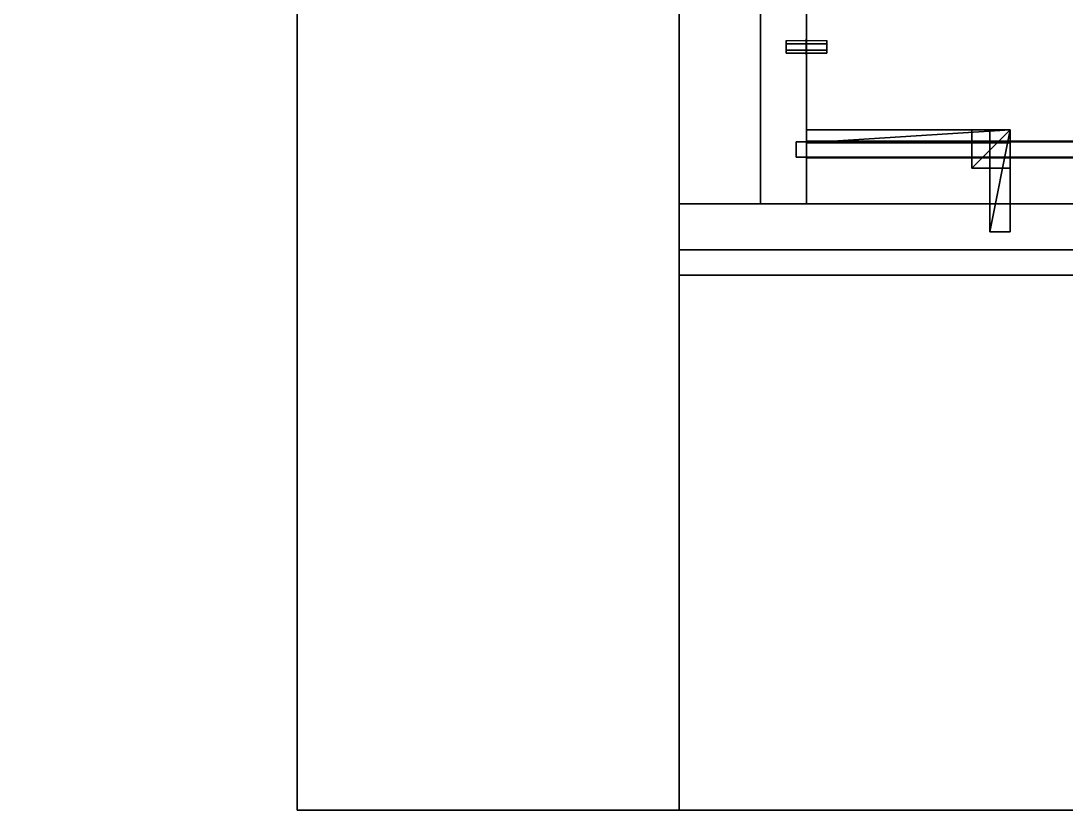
# Model space of a CAD drawing. Extents: x 0 to 6014, y -2453 to 0.
# Drawn here: x 1998.5 to 2409, y -2453 to -2143.2 of the extents above; entities that cross this region are included whole.
import ezdxf

# ---------------------------------------------------------------- set-up
doc = ezdxf.new("R2010")
doc.units = 0
for name, color, linetype in [('LAYER0', 7, 'CONTINUOUS'), ('LAYER1', 7, 'CONTINUOUS'), ('LAYER692', 7, 'CONTINUOUS'), ('LAYER699', 45, 'CONTINUOUS'), ('LAYER777', 2, 'CONTINUOUS'), ('LAYER778', 7, 'CONTINUOUS'), ('LAYER779', 253, 'CONTINUOUS'), ('LAYER780', 253, 'CONTINUOUS'), ('LAYER781', 253, 'CONTINUOUS'), ('LAYER782', 253, 'CONTINUOUS'), ('LAYER783', 253, 'CONTINUOUS'), ('LAYER784', 253, 'CONTINUOUS'), ('LAYER785', 7, 'CONTINUOUS'), ('LAYER795', 7, 'CONTINUOUS'), ('LAYER796', 7, 'CONTINUOUS'), ('LAYER798', 7, 'CONTINUOUS'), ('LAYER799', 7, 'CONTINUOUS'), ('LAYER803', 254, 'CONTINUOUS')]:
    doc.layers.add(name, color=color, linetype=linetype)

msp = doc.modelspace()

# ---------------------------------------------------------------- linework, layer by layer
at = {"layer": 'LAYER0'}
for points, invisible_edges in [([(2107, -1840), (4585, 0), (2107, -2453), (2107, -1840)], 3), ([(2107, -2453), (4585, 0), (4585, -640), (2107, -2453)], 5), ([(2107, -2453), (4585, -640), (6013.69, -2453), (2107, -2453)], 3), ([(2107, -1840, 5), (6013.69, -2453, 5), (4585, -640, 5), (2107, -1840, 5)], 7), ([(2107, -1840, 5), (2107, -2453), (2107, -2453, 5), (2107, -1840, 5)], 1), ([(2107, -2453), (2107, -1840, 5), (2107, -1840), (2107, -2453)], 1), ([(6013.69, -2453, 5), (2107, -1840, 5), (2107, -2453, 5), (6013.69, -2453, 5)], 1), ([(6013.69, -2453, 5), (2107, -2453), (6013.69, -2453), (6013.69, -2453, 5)], 1), ([(2107, -2453), (6013.69, -2453, 5), (2107, -2453, 5), (2107, -2453)], 1)]:
    msp.add_3dface(points, dxfattribs=dict(at, invisible_edges=invisible_edges))
at = {"layer": 'LAYER1'}
for points, invisible_edges in [([(2107, -1840, 5), (2257, -1690, 5), (2107, -2453, 5), (2107, -1840, 5)], 3), ([(2107, -2453, 5), (2257, -1690, 5), (2257, -2453, 5), (2107, -2453, 5)], 1), ([(2257, -1690, 5), (2257, -2453, 2334), (2257, -2453, 5), (2257, -1690, 5)], 1), ([(2257, -2453, 2334), (2257, -1690, 5), (2257, -1690, 2334), (2257, -2453, 2334)], 1), ([(2107, -1840, 2334), (2107, -2453, 5), (2107, -2453, 2334), (2107, -1840, 2334)], 1), ([(2107, -2453, 5), (2107, -1840, 2334), (2107, -1840, 5), (2107, -2453, 5)], 1), ([(2257, -2453, 2334), (2107, -2453, 5), (2257, -2453, 5), (2257, -2453, 2334)], 1), ([(2107, -2453, 5), (2257, -2453, 2334), (2107, -2453, 2334), (2107, -2453, 5)], 1)]:
    msp.add_3dface(points, dxfattribs=dict(at, invisible_edges=invisible_edges))
at = {"layer": 'LAYER692', "invisible_edges": 1}
for points in [[(3677, -1693, 942), (2257, -2243, 942), (2257, -1693, 942), (3677, -1693, 942)], [(2257, -2243, 942), (3677, -1693, 942), (3677, -2243, 942), (2257, -2243, 942)], [(2257, -1693, 962), (2257, -2243, 942), (2257, -2243, 962), (2257, -1693, 962)], [(2257, -2243, 942), (2257, -1693, 962), (2257, -1693, 942), (2257, -2243, 942)], [(3677, -2243, 962), (2257, -1693, 962), (2257, -2243, 962), (3677, -2243, 962)], [(2257, -1693, 962), (3677, -2243, 962), (3677, -1693, 962), (2257, -1693, 962)], [(3677, -2243, 962), (2257, -2243, 942), (3677, -2243, 942), (3677, -2243, 962)], [(2257, -2243, 942), (3677, -2243, 962), (2257, -2243, 962), (2257, -2243, 942)]]:
    msp.add_3dface(points, dxfattribs=at)
at = {"layer": 'LAYER699', "invisible_edges": 1}
for points in [[(2257, -2215, 942), (3657, -2215, 5), (2257, -2215, 5), (2257, -2215, 942)], [(3657, -2215, 5), (2257, -2215, 942), (3657, -2215, 942), (3657, -2215, 5)], [(2257, -2233, 5), (3657, -2215, 5), (3657, -2233, 5), (2257, -2233, 5)], [(3657, -2215, 5), (2257, -2233, 5), (2257, -2215, 5), (3657, -2215, 5)], [(2257, -2215, 942), (3657, -2233, 942), (3657, -2215, 942), (2257, -2215, 942)], [(3657, -2233, 942), (2257, -2215, 942), (2257, -2233, 942), (3657, -2233, 942)], [(2257, -2233, 5), (2257, -2215, 942), (2257, -2215, 5), (2257, -2233, 5)], [(2257, -2215, 942), (2257, -2233, 5), (2257, -2233, 942), (2257, -2215, 942)], [(3657, -2233, 942), (2257, -2233, 5), (3657, -2233, 5), (3657, -2233, 942)], [(2257, -2233, 5), (3657, -2233, 942), (2257, -2233, 942), (2257, -2233, 5)]]:
    msp.add_3dface(points, dxfattribs=at)
at = {"layer": 'LAYER777'}
for points in [[(2307, -2186, 878), (2307, -2191, 878), (2307, -2186, 901), (2307, -2186, 878)], [(2307, -2186, 901), (2307, -2191, 878), (2307, -2191, 901), (2307, -2186, 901)], [(2307, -2186, 901), (2307, -2191, 901), (2387, -2186, 901), (2307, -2186, 901)], [(2387, -2186, 901), (2307, -2191, 901), (2387, -2191, 901), (2387, -2186, 901)], [(2307, -2186, 901), (2387, -2186, 901), (2307, -2186, 878), (2307, -2186, 901)], [(2307, -2186, 878), (2387, -2186, 901), (2387, -2186, 878), (2307, -2186, 878)], [(2307, -2186, 878), (2387, -2186, 878), (2307, -2191, 878), (2307, -2186, 878)], [(2307, -2191, 878), (2387, -2186, 878), (2387, -2191, 878), (2307, -2191, 878)], [(2387, -2186, 901), (2387, -2191, 901), (2387, -2186, 878), (2387, -2186, 901)], [(2387, -2186, 878), (2387, -2191, 901), (2387, -2191, 878), (2387, -2186, 878)], [(2307, -2191, 878), (2387, -2191, 878), (2307, -2191, 901), (2307, -2191, 878)], [(2307, -2191, 901), (2387, -2191, 878), (2387, -2191, 901), (2307, -2191, 901)]]:
    msp.add_3dface(points, dxfattribs=at)
at = {"layer": 'LAYER778', "invisible_edges": 1}
for points in [[(2387, -2186, 878), (2307, -2186, 901), (2387, -2186, 901), (2387, -2186, 878)], [(2307, -2186, 901), (2387, -2186, 878), (2307, -2186, 878), (2307, -2186, 901)], [(2387, -2191, 901), (2307, -2186, 901), (2307, -2191, 901), (2387, -2191, 901)], [(2307, -2186, 901), (2387, -2191, 901), (2387, -2186, 901), (2307, -2186, 901)], [(2307, -2191, 878), (2307, -2186, 901), (2307, -2186, 878), (2307, -2191, 878)], [(2307, -2186, 901), (2307, -2191, 878), (2307, -2191, 901), (2307, -2186, 901)], [(2387, -2186, 878), (2307, -2191, 878), (2307, -2186, 878), (2387, -2186, 878)], [(2307, -2191, 878), (2387, -2186, 878), (2387, -2191, 878), (2307, -2191, 878)], [(2387, -2191, 901), (2387, -2186, 878), (2387, -2186, 901), (2387, -2191, 901)], [(2387, -2186, 878), (2387, -2191, 901), (2387, -2191, 878), (2387, -2186, 878)], [(2307, -2191, 878), (2387, -2191, 901), (2307, -2191, 901), (2307, -2191, 878)], [(2387, -2191, 901), (2307, -2191, 878), (2387, -2191, 878), (2387, -2191, 901)]]:
    msp.add_3dface(points, dxfattribs=at)
at = {"layer": 'LAYER779'}
for points in [[(2372, -2186, 886), (2372, -2201, 886), (2372, -2186, 901), (2372, -2186, 886)], [(2372, -2186, 901), (2372, -2201, 886), (2372, -2201, 901), (2372, -2186, 901)], [(2372, -2186, 901), (2372, -2201, 901), (2387, -2186, 901), (2372, -2186, 901)], [(2387, -2186, 901), (2372, -2201, 901), (2387, -2201, 901), (2387, -2186, 901)], [(2372, -2186, 901), (2387, -2186, 901), (2372, -2186, 886), (2372, -2186, 901)], [(2372, -2186, 886), (2387, -2186, 901), (2387, -2186, 886), (2372, -2186, 886)], [(2372, -2186, 886), (2387, -2186, 886), (2372, -2201, 886), (2372, -2186, 886)], [(2372, -2201, 886), (2387, -2186, 886), (2387, -2201, 886), (2372, -2201, 886)], [(2387, -2186, 901), (2387, -2201, 901), (2387, -2186, 886), (2387, -2186, 901)], [(2387, -2186, 886), (2387, -2201, 901), (2387, -2201, 886), (2387, -2186, 886)], [(2372, -2201, 886), (2387, -2201, 886), (2372, -2201, 901), (2372, -2201, 886)], [(2372, -2201, 901), (2387, -2201, 886), (2387, -2201, 901), (2372, -2201, 901)]]:
    msp.add_3dface(points, dxfattribs=at)
at = {"layer": 'LAYER780'}
for points in [[(2372, -2186, 886), (2372, -2201, 886), (2372, -2186, 901), (2372, -2186, 886)], [(2372, -2186, 901), (2372, -2201, 886), (2372, -2201, 901), (2372, -2186, 901)], [(2372, -2186, 901), (2372, -2201, 901), (2387, -2186, 901), (2372, -2186, 901)], [(2387, -2186, 901), (2372, -2201, 901), (2387, -2201, 901), (2387, -2186, 901)], [(2372, -2186, 901), (2387, -2186, 901), (2372, -2186, 886), (2372, -2186, 901)], [(2372, -2186, 886), (2387, -2186, 901), (2387, -2186, 886), (2372, -2186, 886)], [(2372, -2186, 886), (2387, -2186, 886), (2372, -2201, 886), (2372, -2186, 886)], [(2372, -2201, 886), (2387, -2186, 886), (2387, -2201, 886), (2372, -2201, 886)], [(2387, -2186, 901), (2387, -2201, 901), (2387, -2186, 886), (2387, -2186, 901)], [(2387, -2186, 886), (2387, -2201, 901), (2387, -2201, 886), (2387, -2186, 886)], [(2372, -2201, 886), (2387, -2201, 886), (2372, -2201, 901), (2372, -2201, 886)], [(2372, -2201, 901), (2387, -2201, 886), (2387, -2201, 901), (2372, -2201, 901)]]:
    msp.add_3dface(points, dxfattribs=at)
at = {"layer": 'LAYER781'}
for points in [[(2372, -2186, 886), (2372, -2201, 886), (2372, -2186, 901), (2372, -2186, 886)], [(2372, -2186, 901), (2372, -2201, 886), (2372, -2201, 901), (2372, -2186, 901)], [(2372, -2186, 901), (2372, -2201, 901), (2387, -2186, 901), (2372, -2186, 901)], [(2387, -2186, 901), (2372, -2201, 901), (2387, -2201, 901), (2387, -2186, 901)], [(2372, -2186, 901), (2387, -2186, 901), (2372, -2186, 886), (2372, -2186, 901)], [(2372, -2186, 886), (2387, -2186, 901), (2387, -2186, 886), (2372, -2186, 886)], [(2372, -2186, 886), (2387, -2186, 886), (2372, -2201, 886), (2372, -2186, 886)], [(2372, -2201, 886), (2387, -2186, 886), (2387, -2201, 886), (2372, -2201, 886)], [(2387, -2186, 901), (2387, -2201, 901), (2387, -2186, 886), (2387, -2186, 901)], [(2387, -2186, 886), (2387, -2201, 901), (2387, -2201, 886), (2387, -2186, 886)], [(2372, -2201, 886), (2387, -2201, 886), (2372, -2201, 901), (2372, -2201, 886)], [(2372, -2201, 901), (2387, -2201, 886), (2387, -2201, 901), (2372, -2201, 901)]]:
    msp.add_3dface(points, dxfattribs=at)
at = {"layer": 'LAYER782'}
for points in [[(2372, -2186, 886), (2372, -2201, 886), (2372, -2186, 901), (2372, -2186, 886)], [(2372, -2186, 901), (2372, -2201, 886), (2372, -2201, 901), (2372, -2186, 901)], [(2372, -2186, 901), (2372, -2201, 901), (2387, -2186, 901), (2372, -2186, 901)], [(2387, -2186, 901), (2372, -2201, 901), (2387, -2201, 901), (2387, -2186, 901)], [(2372, -2186, 901), (2387, -2186, 901), (2372, -2186, 886), (2372, -2186, 901)], [(2372, -2186, 886), (2387, -2186, 901), (2387, -2186, 886), (2372, -2186, 886)], [(2372, -2186, 886), (2387, -2186, 886), (2372, -2201, 886), (2372, -2186, 886)], [(2372, -2201, 886), (2387, -2186, 886), (2387, -2201, 886), (2372, -2201, 886)], [(2387, -2186, 901), (2387, -2201, 901), (2387, -2186, 886), (2387, -2186, 901)], [(2387, -2186, 886), (2387, -2201, 901), (2387, -2201, 886), (2387, -2186, 886)], [(2372, -2201, 886), (2387, -2201, 886), (2372, -2201, 901), (2372, -2201, 886)], [(2372, -2201, 901), (2387, -2201, 886), (2387, -2201, 901), (2372, -2201, 901)]]:
    msp.add_3dface(points, dxfattribs=at)
at = {"layer": 'LAYER783'}
for points in [[(2379, -2186, 893), (2379, -2226, 893), (2379, -2186, 901), (2379, -2186, 893)], [(2379, -2186, 901), (2379, -2226, 893), (2379, -2226, 901), (2379, -2186, 901)], [(2379, -2186, 901), (2379, -2226, 901), (2387, -2186, 901), (2379, -2186, 901)], [(2387, -2186, 901), (2379, -2226, 901), (2387, -2226, 901), (2387, -2186, 901)], [(2379, -2186, 901), (2387, -2186, 901), (2379, -2186, 893), (2379, -2186, 901)], [(2379, -2186, 893), (2387, -2186, 901), (2387, -2186, 893), (2379, -2186, 893)], [(2379, -2186, 893), (2387, -2186, 893), (2379, -2226, 893), (2379, -2186, 893)], [(2379, -2226, 893), (2387, -2186, 893), (2387, -2226, 893), (2379, -2226, 893)], [(2387, -2186, 901), (2387, -2226, 901), (2387, -2186, 893), (2387, -2186, 901)], [(2387, -2186, 893), (2387, -2226, 901), (2387, -2226, 893), (2387, -2186, 893)], [(2379, -2226, 893), (2387, -2226, 893), (2379, -2226, 901), (2379, -2226, 893)], [(2379, -2226, 901), (2387, -2226, 893), (2387, -2226, 901), (2379, -2226, 901)]]:
    msp.add_3dface(points, dxfattribs=at)
at = {"layer": 'LAYER784'}
for points in [[(2307, -2186, 885), (2307, -2191, 885), (2307, -2186, 901), (2307, -2186, 885)], [(2307, -2186, 901), (2307, -2191, 885), (2307, -2191, 901), (2307, -2186, 901)], [(2307, -2186, 901), (2307, -2191, 901), (2387, -2186, 901), (2307, -2186, 901)], [(2387, -2186, 901), (2307, -2191, 901), (2387, -2191, 901), (2387, -2186, 901)], [(2307, -2186, 901), (2387, -2186, 901), (2307, -2186, 885), (2307, -2186, 901)], [(2307, -2186, 885), (2387, -2186, 901), (2387, -2186, 885), (2307, -2186, 885)], [(2307, -2186, 885), (2387, -2186, 885), (2307, -2191, 885), (2307, -2186, 885)], [(2307, -2191, 885), (2387, -2186, 885), (2387, -2191, 885), (2307, -2191, 885)], [(2387, -2186, 901), (2387, -2191, 901), (2387, -2186, 885), (2387, -2186, 901)], [(2387, -2186, 885), (2387, -2191, 901), (2387, -2191, 885), (2387, -2186, 885)], [(2307, -2191, 885), (2387, -2191, 885), (2307, -2191, 901), (2307, -2191, 885)], [(2307, -2191, 901), (2387, -2191, 885), (2387, -2191, 901), (2307, -2191, 901)]]:
    msp.add_3dface(points, dxfattribs=at)
at = {"layer": 'LAYER785', "invisible_edges": 1}
for points in [[(2307, -2215, 156), (3021, -1725, 156), (3021, -2215, 156), (2307, -2215, 156)], [(3021, -1725, 156), (2307, -2215, 156), (2307, -1725, 156), (3021, -1725, 156)], [(2307, -2215, 156), (2307, -1725, 174), (2307, -1725, 156), (2307, -2215, 156)], [(2307, -1725, 174), (2307, -2215, 156), (2307, -2215, 174), (2307, -1725, 174)], [(2307, -1725, 174), (3021, -2215, 174), (3021, -1725, 174), (2307, -1725, 174)], [(3021, -2215, 174), (2307, -1725, 174), (2307, -2215, 174), (3021, -2215, 174)], [(3021, -2215, 174), (2307, -2215, 156), (3021, -2215, 156), (3021, -2215, 174)], [(2307, -2215, 156), (3021, -2215, 174), (2307, -2215, 174), (2307, -2215, 156)]]:
    msp.add_3dface(points, dxfattribs=at)
at = {"layer": 'LAYER795', "invisible_edges": 1}
for points in [[(2307, -2215, 155), (2289, -1725, 155), (2307, -1725, 155), (2307, -2215, 155)], [(2289, -1725, 155), (2307, -2215, 155), (2289, -2215, 155), (2289, -1725, 155)], [(2289, -2215, 942), (2307, -1725, 942), (2289, -1725, 942), (2289, -2215, 942)], [(2307, -1725, 942), (2289, -2215, 942), (2307, -2215, 942), (2307, -1725, 942)], [(2289, -1725, 155), (2289, -2215, 942), (2289, -1725, 942), (2289, -1725, 155)], [(2289, -2215, 942), (2289, -1725, 155), (2289, -2215, 155), (2289, -2215, 942)], [(2307, -2215, 155), (2307, -1725, 942), (2307, -2215, 942), (2307, -2215, 155)], [(2307, -1725, 942), (2307, -2215, 155), (2307, -1725, 155), (2307, -1725, 942)], [(2289, -2215, 942), (2307, -2215, 155), (2307, -2215, 942), (2289, -2215, 942)], [(2307, -2215, 155), (2289, -2215, 942), (2289, -2215, 155), (2307, -2215, 155)]]:
    msp.add_3dface(points, dxfattribs=at)
at = {"layer": 'LAYER796', "invisible_edges": 1}
for points in [[(2303, -2190.7, 170), (2303, -2196.7, 941.5), (2303, -2190.7, 941.5), (2303, -2190.7, 170)], [(2303, -2196.7, 941.5), (2303, -2190.7, 170), (2303, -2196.7, 170), (2303, -2196.7, 941.5)], [(3025, -2190.7, 941.5), (2303, -2196.7, 941.5), (3025, -2196.7, 941.5), (3025, -2190.7, 941.5)], [(2303, -2196.7, 941.5), (3025, -2190.7, 941.5), (2303, -2190.7, 941.5), (2303, -2196.7, 941.5)], [(2303, -2190.7, 170), (3025, -2196.7, 170), (2303, -2196.7, 170), (2303, -2190.7, 170)], [(3025, -2196.7, 170), (2303, -2190.7, 170), (3025, -2190.7, 170), (3025, -2196.7, 170)], [(3025, -2190.7, 941.5), (2303, -2190.7, 170), (2303, -2190.7, 941.5), (3025, -2190.7, 941.5)], [(2303, -2190.7, 170), (3025, -2190.7, 941.5), (3025, -2190.7, 170), (2303, -2190.7, 170)], [(3025, -2196.7, 170), (2303, -2196.7, 941.5), (2303, -2196.7, 170), (3025, -2196.7, 170)], [(2303, -2196.7, 941.5), (3025, -2196.7, 170), (3025, -2196.7, 941.5), (2303, -2196.7, 941.5)]]:
    msp.add_3dface(points, dxfattribs=at)
at = {"layer": 'LAYER798', "invisible_edges": 1}
for points in [[(2307, -2197, 821.5), (2307, -2215, 941.5), (2307, -2197, 941.5), (2307, -2197, 821.5)], [(2307, -2215, 941.5), (2307, -2197, 821.5), (2307, -2215, 821.5), (2307, -2215, 941.5)], [(3021, -2197, 941.5), (2307, -2215, 941.5), (3021, -2215, 941.5), (3021, -2197, 941.5)], [(2307, -2215, 941.5), (3021, -2197, 941.5), (2307, -2197, 941.5), (2307, -2215, 941.5)], [(2307, -2197, 821.5), (3021, -2215, 821.5), (2307, -2215, 821.5), (2307, -2197, 821.5)], [(3021, -2215, 821.5), (2307, -2197, 821.5), (3021, -2197, 821.5), (3021, -2215, 821.5)], [(3021, -2197, 941.5), (2307, -2197, 821.5), (2307, -2197, 941.5), (3021, -2197, 941.5)], [(2307, -2197, 821.5), (3021, -2197, 941.5), (3021, -2197, 821.5), (2307, -2197, 821.5)], [(3021, -2215, 821.5), (2307, -2215, 941.5), (2307, -2215, 821.5), (3021, -2215, 821.5)], [(2307, -2215, 941.5), (3021, -2215, 821.5), (3021, -2215, 941.5), (2307, -2215, 941.5)]]:
    msp.add_3dface(points, dxfattribs=at)
at = {"layer": 'LAYER799', "invisible_edges": 1}
for points in [[(2307, -2190.4, 539.5), (3021, -1745, 539.5), (3021, -2190.4, 539.5), (2307, -2190.4, 539.5)], [(3021, -1745, 539.5), (2307, -2190.4, 539.5), (2307, -1745, 539.5), (3021, -1745, 539.5)], [(2307, -2190.4, 539.5), (2307, -1745, 557.5), (2307, -1745, 539.5), (2307, -2190.4, 539.5)], [(2307, -1745, 557.5), (2307, -2190.4, 539.5), (2307, -2190.4, 557.5), (2307, -1745, 557.5)], [(2307, -1745, 557.5), (3021, -2190.4, 557.5), (3021, -1745, 557.5), (2307, -1745, 557.5)], [(3021, -2190.4, 557.5), (2307, -1745, 557.5), (2307, -2190.4, 557.5), (3021, -2190.4, 557.5)], [(3021, -2190.4, 557.5), (2307, -2190.4, 539.5), (3021, -2190.4, 539.5), (3021, -2190.4, 557.5)], [(2307, -2190.4, 539.5), (3021, -2190.4, 557.5), (2307, -2190.4, 557.5), (2307, -2190.4, 539.5)]]:
    msp.add_3dface(points, dxfattribs=at)
at = {"layer": 'LAYER803'}
for points in [[(2299, -2150.9, 537), (2299, -2155.9, 537), (2299, -2154.65, 539.165), (2299, -2152.15, 539.165)], [(2299, -2150.9, 537), (2299, -2152.15, 534.8349), (2299, -2154.65, 534.8349), (2299, -2155.9, 537)], [(2306.95, -2156.4, 537), (2306.95, -2150.4, 537), (2306.95, -2151.9, 539.5981), (2306.95, -2154.9, 539.5981)], [(2306.95, -2156.4, 537), (2306.95, -2150.4, 537), (2306.95, -2151.9, 534.4019), (2306.95, -2154.9, 534.4019)], [(2307.05, -2156.4, 537), (2307.05, -2150.4, 537), (2307.05, -2151.9, 539.5981), (2307.05, -2154.9, 539.5981)], [(2307.05, -2156.4, 537), (2307.05, -2150.4, 537), (2307.05, -2151.9, 534.4019), (2307.05, -2154.9, 534.4019)], [(2315, -2150.9, 537), (2315, -2155.9, 537), (2315, -2154.65, 539.165), (2315, -2152.15, 539.165)], [(2315, -2150.9, 537), (2315, -2152.15, 534.8349), (2315, -2154.65, 534.8349), (2315, -2155.9, 537)]]:
    msp.add_3dface(points, dxfattribs=at)

# ---------------------------------------------------------------- meshes
at = {"layer": 'LAYER1'}
mesh = msp.add_polymesh((11, 2), dxfattribs=at)
for k, corner in enumerate([(2257, -1690, 2334), (2257, -2453, 2334), (150, -1690, 2334), (2257, -1690, 2334), (150, -160, 2334), (150, -1690, 2334), (915, -160, 2334), (150, -160, 2334), (915, -415, 2334), (915, -160, 2334), (1660, -415, 2334), (915, -415, 2334), (1660, -150, 2334), (1660, -415, 2334), (4435, -150, 2334), (1660, -150, 2334), (4435, -790, 2334), (4435, -150, 2334), (6013.688, -790, 2334), (4435, -790, 2334), (6013.688, -640, 2334), (4585, -640, 2334)]):
    mesh.set_mesh_vertex(divmod(k, 2), corner)
at = {"layer": 'LAYER803'}
mesh = msp.add_polymesh((2, 6), dxfattribs=dict(at, n_close=True))
for k, corner in enumerate([(2315, -2150.9, 537), (2315, -2152.15, 539.165), (2315, -2154.65, 539.165), (2315, -2155.9, 537), (2315, -2154.65, 534.8349), (2315, -2152.15, 534.8349), (2299, -2150.9, 537), (2299, -2152.15, 539.165), (2299, -2154.65, 539.165), (2299, -2155.9, 537), (2299, -2154.65, 534.8349), (2299, -2152.15, 534.8349)]):
    mesh.set_mesh_vertex(divmod(k, 6), corner)
mesh = msp.add_polymesh((2, 6), dxfattribs=dict(at, n_close=True))
for k, corner in enumerate([(2307.05, -2150.4, 537), (2307.05, -2151.9, 539.5981), (2307.05, -2154.9, 539.5981), (2307.05, -2156.4, 537), (2307.05, -2154.9, 534.4019), (2307.05, -2151.9, 534.4019), (2306.95, -2150.4, 537), (2306.95, -2151.9, 539.5981), (2306.95, -2154.9, 539.5981), (2306.95, -2156.4, 537), (2306.95, -2154.9, 534.4019), (2306.95, -2151.9, 534.4019)]):
    mesh.set_mesh_vertex(divmod(k, 6), corner)

doc.saveas('drawing.dxf')
